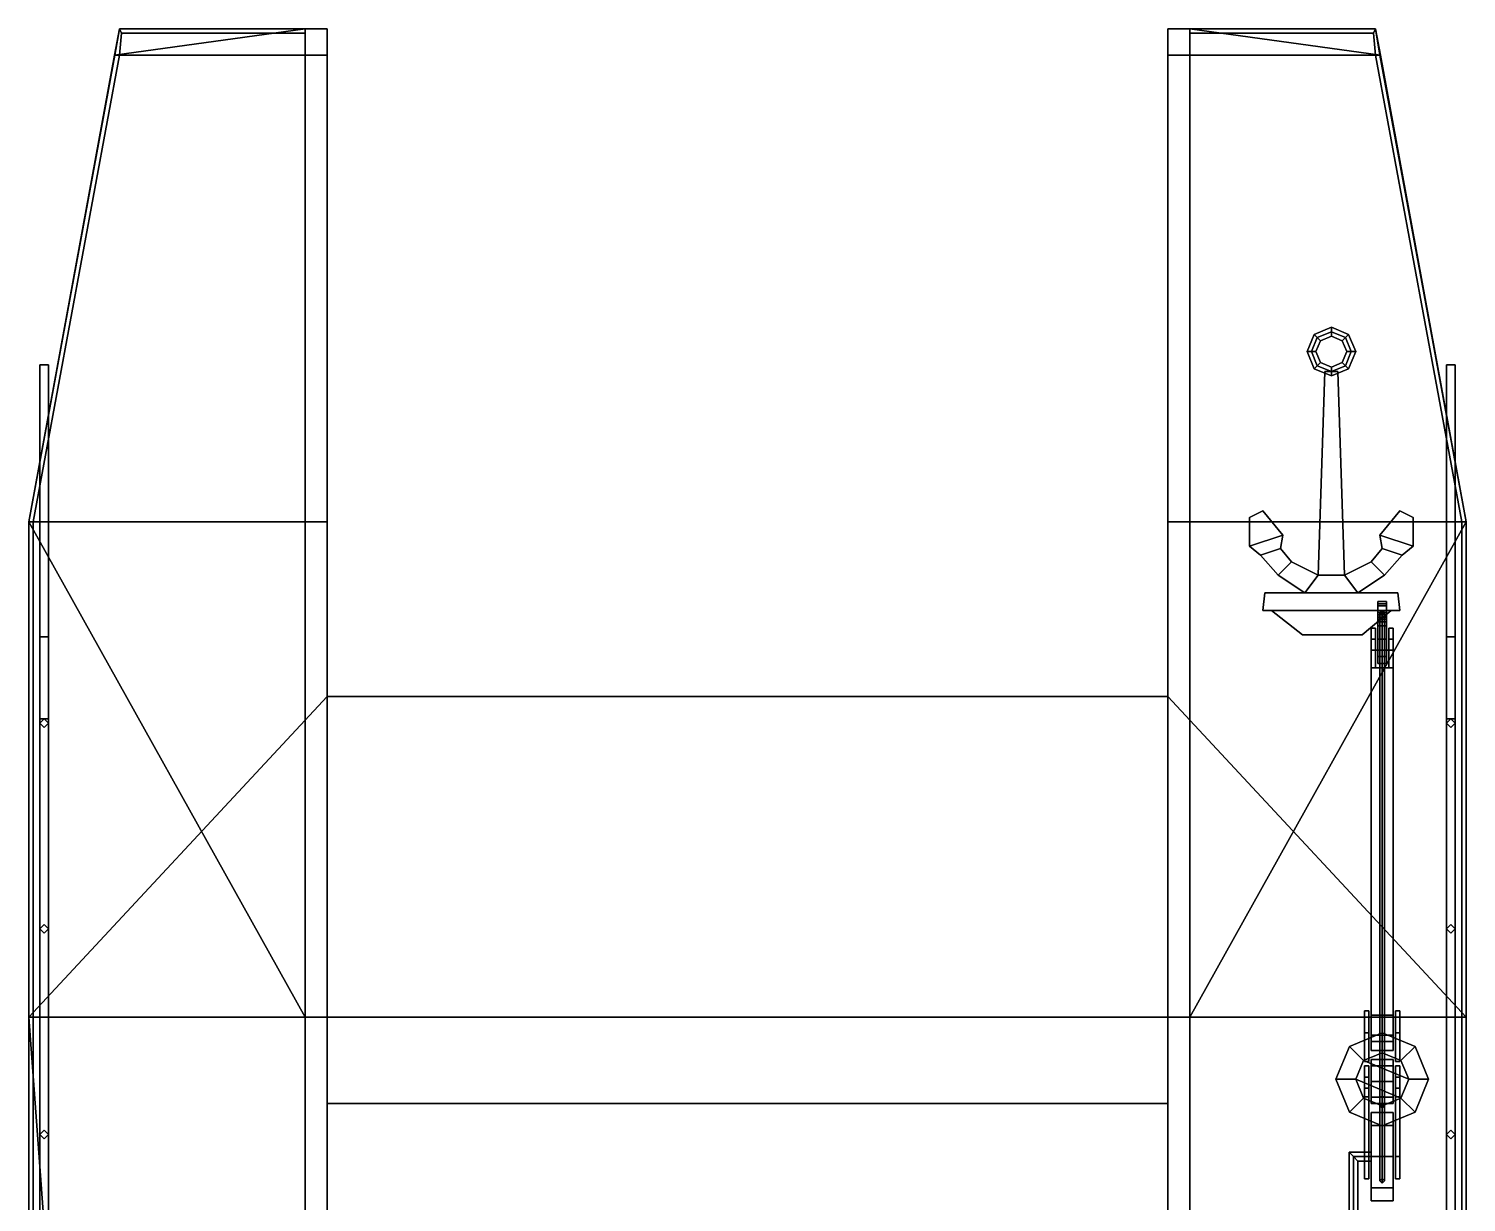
# Model space of a CAD drawing. Extents: x -3.3 to 3.3, y -23.5 to 23.5.
# Drawn here: x -3.25 to 3.25, y 18.17 to 23.48 of the extents above; entities that cross this region are included whole.
import ezdxf

# ---------------------------------------------------------------- set-up
doc = ezdxf.new("R2010")
doc.units = 0
doc.layers.get('0').update_dxf_attribs({"linetype": 'CONTINUOUS'})
doc.layers.add('RAILINGS', color=6, linetype='CONTINUOUS')

msp = doc.modelspace()

# ---------------------------------------------------------------- linework, layer by layer
for points in [[(-2.8621, 23.36, 2.17), (-3.25, 21.25, 2.17), (-2, 19.01, 2.17), (-2, 23.48, 2.17)], [(-2.84, 23.48, 1.07), (-2.8621, 23.36, 0.97), (-2.8621, 23.36, 2.17), (-2.84, 23.48, 2.17)], [(-1.9, 23.48, 1.07), (-1.9, 23.36, 0.97), (-2.8621, 23.36, 0.97), (-2.84, 23.48, 1.07)], [(-2.84, 23.48, 2.17), (-2.8621, 23.36, 2.17), (-2, 23.48, 2.17)], [(-2.84, 23.48, 2.17), (-2.86, 23.36, 2.17), (-2.86, 23.36, 2.74), (-2.84, 23.48, 2.74)], [(-2.83, 23.46, 2.17), (-2.84, 23.36, 2.17), (-2.86, 23.36, 2.17), (-2.84, 23.48, 2.17)], [(-2.84, 23.48, 2.74), (-2.86, 23.36, 2.74), (-2.84, 23.36, 2.74), (-2.83, 23.46, 2.74)], [(-1.9, 23.48, 2.17), (-1.9, 23.48, 1.07), (-2.84, 23.48, 1.07), (-2.84, 23.48, 2.17)], [(-2, 23.48, 2.74), (-2, 23.48, 2.17), (-2.84, 23.48, 2.17), (-2.84, 23.48, 2.74)], [(-2.84, 23.48, 2.17), (-2, 23.48, 2.17), (-2, 23.46, 2.17), (-2.83, 23.46, 2.17)], [(-2.83, 23.46, 2.74), (-2, 23.46, 2.74), (-2, 23.48, 2.74), (-2.84, 23.48, 2.74)], [(-2, 23.46, 2.74), (-2, 23.46, 2.17), (-2, 23.48, 2.17), (-2, 23.48, 2.74)], [(2.84, 23.48, 2.17), (2.84, 23.48, 1.07), (1.9, 23.48, 1.07), (1.9, 23.48, 2.17)], [(2.84, 23.48, 1.07), (2.8621, 23.36, 0.97), (1.9, 23.36, 0.97), (1.9, 23.48, 1.07)], [(2, 23.48, 2.17), (2, 19.01, 2.17), (3.25, 21.25, 2.17), (2.8621, 23.36, 2.17)], [(2, 23.48, 2.74), (2, 23.48, 2.17), (2, 23.46, 2.17), (2, 23.46, 2.74)], [(2.84, 23.48, 2.74), (2.84, 23.48, 2.17), (2, 23.48, 2.17), (2, 23.48, 2.74)], [(2, 23.48, 2.17), (2.84, 23.48, 2.17), (2.83, 23.46, 2.17), (2, 23.46, 2.17)], [(2, 23.48, 2.17), (2, 23.48, 2.17), (2.8621, 23.36, 2.17), (2.84, 23.48, 2.17)], [(2, 23.46, 2.74), (2.83, 23.46, 2.74), (2.84, 23.48, 2.74), (2, 23.48, 2.74)], [(2.84, 23.48, 2.17), (2.86, 23.36, 2.17), (2.84, 23.36, 2.17), (2.83, 23.46, 2.17)], [(2.83, 23.46, 2.74), (2.84, 23.36, 2.74), (2.86, 23.36, 2.74), (2.84, 23.48, 2.74)], [(2.8621, 23.36, 2.17), (2.8621, 23.36, 0.97), (2.84, 23.48, 1.07), (2.84, 23.48, 2.17)], [(2.86, 23.36, 2.74), (2.86, 23.36, 2.17), (2.84, 23.48, 2.17), (2.84, 23.48, 2.74)], [(-2.84, 23.36, 2.74), (-2.84, 23.36, 2.17), (-2.83, 23.46, 2.17), (-2.83, 23.46, 2.74)], [(-2.83, 23.46, 2.17), (-2, 23.46, 2.17), (-2, 23.46, 2.74), (-2.83, 23.46, 2.74)], [(2, 23.46, 2.17), (2.83, 23.46, 2.17), (2.83, 23.46, 2.74), (2, 23.46, 2.74)], [(2.83, 23.46, 2.17), (2.84, 23.36, 2.17), (2.84, 23.36, 2.74), (2.83, 23.46, 2.74)], [(-2.8621, 23.36, 0.97), (-3.25, 21.25, 0.49), (-3.25, 21.25, 2.17), (-2.8621, 23.36, 2.17)], [(-1.9, 23.36, 0.97), (-1.9, 21.25, 0.49), (-3.25, 21.25, 0.49), (-2.8621, 23.36, 0.97)], [(-2.86, 23.36, 2.17), (-3.25, 21.25, 2.17), (-3.25, 21.25, 2.59), (-2.86, 23.36, 2.74)], [(-2.84, 23.36, 2.17), (-3.23, 21.25, 2.17), (-3.25, 21.25, 2.17), (-2.86, 23.36, 2.17)], [(-2.86, 23.36, 2.74), (-3.25, 21.25, 2.59), (-3.23, 21.25, 2.59), (-2.84, 23.36, 2.74)], [(-3.23, 21.25, 2.59), (-3.23, 21.25, 2.17), (-2.84, 23.36, 2.17), (-2.84, 23.36, 2.74)], [(2.8621, 23.36, 0.97), (3.25, 21.25, 0.49), (1.9, 21.25, 0.49), (1.9, 23.36, 0.97)], [(2.84, 23.36, 2.74), (3.23, 21.25, 2.59), (3.25, 21.25, 2.59), (2.86, 23.36, 2.74)], [(2.86, 23.36, 2.17), (3.25, 21.25, 2.17), (3.23, 21.25, 2.17), (2.84, 23.36, 2.17)], [(2.84, 23.36, 2.17), (3.23, 21.25, 2.17), (3.23, 21.25, 2.59), (2.84, 23.36, 2.74)], [(3.25, 21.25, 2.59), (3.25, 21.25, 2.17), (2.86, 23.36, 2.17), (2.86, 23.36, 2.74)], [(3.25, 21.25, 2.17), (3.25, 21.25, 0.49), (2.8621, 23.36, 0.97), (2.8621, 23.36, 2.17)], [(2.64, 22.13, 2.22), (2.64, 22.11, 2.2), (2.5764, 22.0836, 2.2), (2.5622, 22.0978, 2.22)], [(2.64, 22.11, 2.24), (2.64, 22.13, 2.22), (2.5622, 22.0978, 2.22), (2.5764, 22.0836, 2.24)], [(2.64, 22.09, 2.22), (2.64, 22.11, 2.24), (2.5764, 22.0836, 2.24), (2.5905, 22.0695, 2.22)], [(2.64, 22.11, 2.2), (2.64, 22.09, 2.22), (2.5905, 22.0695, 2.22), (2.5764, 22.0836, 2.2)], [(2.7178, 22.0978, 2.22), (2.7036, 22.0836, 2.2), (2.64, 22.11, 2.2), (2.64, 22.13, 2.22)], [(2.7036, 22.0836, 2.24), (2.7178, 22.0978, 2.22), (2.64, 22.13, 2.22), (2.64, 22.11, 2.24)], [(2.6895, 22.0695, 2.22), (2.7036, 22.0836, 2.24), (2.64, 22.11, 2.24), (2.64, 22.09, 2.22)], [(2.7036, 22.0836, 2.2), (2.6895, 22.0695, 2.22), (2.64, 22.09, 2.22), (2.64, 22.11, 2.2)], [(2.5622, 22.0978, 2.22), (2.5764, 22.0836, 2.2), (2.55, 22.02, 2.2), (2.53, 22.02, 2.22)], [(2.5764, 22.0836, 2.24), (2.5622, 22.0978, 2.22), (2.53, 22.02, 2.22), (2.55, 22.02, 2.24)], [(2.5905, 22.0695, 2.22), (2.5764, 22.0836, 2.24), (2.55, 22.02, 2.24), (2.57, 22.02, 2.22)], [(2.5764, 22.0836, 2.2), (2.5905, 22.0695, 2.22), (2.57, 22.02, 2.22), (2.55, 22.02, 2.2)], [(2.71, 22.02, 2.22), (2.73, 22.02, 2.24), (2.7036, 22.0836, 2.24), (2.6895, 22.0695, 2.22)], [(2.73, 22.02, 2.2), (2.71, 22.02, 2.22), (2.6895, 22.0695, 2.22), (2.7036, 22.0836, 2.2)], [(2.75, 22.02, 2.22), (2.73, 22.02, 2.2), (2.7036, 22.0836, 2.2), (2.7178, 22.0978, 2.22)], [(2.73, 22.02, 2.24), (2.75, 22.02, 2.22), (2.7178, 22.0978, 2.22), (2.7036, 22.0836, 2.24)], [(2.53, 22.02, 2.22), (2.55, 22.02, 2.2), (2.5764, 21.9564, 2.2), (2.5622, 21.9422, 2.22)], [(2.55, 22.02, 2.24), (2.53, 22.02, 2.22), (2.5622, 21.9422, 2.22), (2.5764, 21.9564, 2.24)], [(2.57, 22.02, 2.22), (2.55, 22.02, 2.24), (2.5764, 21.9564, 2.24), (2.5905, 21.9705, 2.22)], [(2.55, 22.02, 2.2), (2.57, 22.02, 2.22), (2.5905, 21.9705, 2.22), (2.5764, 21.9564, 2.2)], [(2.5905, 21.9705, 2.22), (2.5764, 21.9564, 2.24), (2.64, 21.93, 2.24), (2.64, 21.95, 2.22)], [(2.5764, 21.9564, 2.2), (2.5905, 21.9705, 2.22), (2.64, 21.95, 2.22), (2.64, 21.93, 2.2)], [(2.64, 21.95, 2.22), (2.64, 21.93, 2.24), (2.7036, 21.9564, 2.24), (2.6895, 21.9705, 2.22)], [(2.64, 21.93, 2.2), (2.64, 21.95, 2.22), (2.6895, 21.9705, 2.22), (2.7036, 21.9564, 2.2)], [(2.6895, 21.9705, 2.22), (2.7036, 21.9564, 2.24), (2.73, 22.02, 2.24), (2.71, 22.02, 2.22)], [(2.7036, 21.9564, 2.2), (2.6895, 21.9705, 2.22), (2.71, 22.02, 2.22), (2.73, 22.02, 2.2)], [(2.7178, 21.9422, 2.22), (2.7036, 21.9564, 2.2), (2.73, 22.02, 2.2), (2.75, 22.02, 2.22)], [(2.7036, 21.9564, 2.24), (2.7178, 21.9422, 2.22), (2.75, 22.02, 2.22), (2.73, 22.02, 2.24)], [(2.5622, 21.9422, 2.22), (2.5764, 21.9564, 2.2), (2.64, 21.93, 2.2), (2.64, 21.91, 2.22)], [(2.5764, 21.9564, 2.24), (2.5622, 21.9422, 2.22), (2.64, 21.91, 2.22), (2.64, 21.93, 2.24)], [(2.61, 21.93, 2.2), (2.58, 21.01, 2.17), (2.58, 21.01, 2.27), (2.61, 21.93, 2.24)], [(2.67, 21.93, 2.2), (2.7, 21.01, 2.17), (2.58, 21.01, 2.17), (2.61, 21.93, 2.2)], [(2.58, 21.01, 2.27), (2.7, 21.01, 2.27), (2.67, 21.93, 2.24), (2.61, 21.93, 2.24)], [(2.61, 21.93, 2.24), (2.67, 21.93, 2.24), (2.67, 21.93, 2.2), (2.61, 21.93, 2.2)], [(2.64, 21.91, 2.22), (2.64, 21.93, 2.2), (2.7036, 21.9564, 2.2), (2.7178, 21.9422, 2.22)], [(2.64, 21.93, 2.24), (2.64, 21.91, 2.22), (2.7178, 21.9422, 2.22), (2.7036, 21.9564, 2.24)], [(2.67, 21.93, 2.24), (2.7, 21.01, 2.27), (2.7, 21.01, 2.17), (2.67, 21.93, 2.2)], [(2.33, 21.3, 2.17), (2.27, 21.27, 2.17), (2.27, 21.27, 2.27), (2.33, 21.3, 2.27)], [(2.42, 21.19, 2.17), (2.27, 21.14, 2.17), (2.27, 21.27, 2.17), (2.33, 21.3, 2.17)], [(2.27, 21.27, 2.27), (2.27, 21.14, 2.27), (2.42, 21.19, 2.27), (2.33, 21.3, 2.27)], [(2.27, 21.27, 2.17), (2.27, 21.14, 2.17), (2.27, 21.14, 2.27), (2.27, 21.27, 2.27)], [(2.33, 21.3, 2.27), (2.42, 21.19, 2.27), (2.42, 21.19, 2.17), (2.33, 21.3, 2.17)], [(2.86, 21.19, 2.27), (3.01, 21.14, 2.27), (3.01, 21.27, 2.27), (2.95, 21.3, 2.27)], [(2.95, 21.3, 2.17), (2.86, 21.19, 2.17), (2.86, 21.19, 2.27), (2.95, 21.3, 2.27)], [(3.01, 21.27, 2.17), (3.01, 21.14, 2.17), (2.86, 21.19, 2.17), (2.95, 21.3, 2.17)], [(2.95, 21.3, 2.27), (3.01, 21.27, 2.27), (3.01, 21.27, 2.17), (2.95, 21.3, 2.17)], [(3.01, 21.27, 2.27), (3.01, 21.14, 2.27), (3.01, 21.14, 2.17), (3.01, 21.27, 2.17)], [(-3.25, 21.25, 0.49), (-3.25, 19.01), (-3.25, 19.01, 2.17), (-3.25, 21.25, 2.17)], [(-1.9, 21.25, 0.49), (-1.9, 20.46, 0.3172), (-3.25, 19.01), (-3.25, 21.25, 0.49)], [(-3.25, 21.25, 2.17), (-3.25, 19.01, 2.17), (-2, 19.01, 2.17)], [(-3.25, 21.25, 2.17), (-3.25, 18.01, 2.17), (-3.25, 18.01, 2.3), (-3.25, 21.25, 2.59)], [(-3.25, 21.25, 2.59), (-3.25, 18.01, 2.3), (-3.25, 18.08, 2.38), (-3.25, 21.25, 2.59)], [(-3.25, 21.25, 2.59), (-3.25, 18.08, 2.38), (-3.23, 18.08, 2.38), (-3.23, 21.25, 2.59)], [(-3.23, 18.01, 2.3), (-3.23, 18.01, 2.17), (-3.23, 21.25, 2.17), (-3.23, 21.25, 2.59)], [(-3.23, 18.08, 2.38), (-3.23, 18.01, 2.3), (-3.23, 21.25, 2.59)], [(3.25, 21.25, 0.49), (3.25, 19.01), (1.9, 20.46, 0.3172), (1.9, 21.25, 0.49)], [(2, 19.01, 2.17), (2, 19.01, 2.17), (3.25, 19.01, 2.17), (3.25, 21.25, 2.17)], [(3.23, 21.25, 2.59), (3.23, 18.01, 2.3), (3.23, 18.08, 2.38), (3.23, 21.25, 2.59)], [(3.23, 21.25, 2.59), (3.23, 18.08, 2.38), (3.25, 18.08, 2.38), (3.25, 21.25, 2.59)], [(3.23, 21.25, 2.17), (3.23, 18.01, 2.17), (3.23, 18.01, 2.3), (3.23, 21.25, 2.59)], [(3.25, 19.01, 2.17), (3.25, 19.01), (3.25, 21.25, 0.49), (3.25, 21.25, 2.17)], [(3.25, 18.08, 2.38), (3.25, 18.01, 2.3), (3.25, 21.25, 2.59)], [(3.25, 18.01, 2.3), (3.25, 18.01, 2.17), (3.25, 21.25, 2.17), (3.25, 21.25, 2.59)], [(2.41, 21.13, 2.17), (2.32, 21.1, 2.17), (2.27, 21.14, 2.17), (2.42, 21.19, 2.17)], [(2.27, 21.14, 2.27), (2.32, 21.1, 2.27), (2.41, 21.13, 2.27), (2.42, 21.19, 2.27)], [(2.27, 21.14, 2.17), (2.32, 21.1, 2.17), (2.32, 21.1, 2.27), (2.27, 21.14, 2.27)], [(2.46, 21.07, 2.17), (2.4, 21.01, 2.17), (2.32, 21.1, 2.17), (2.41, 21.13, 2.17)], [(2.32, 21.1, 2.27), (2.4, 21.01, 2.27), (2.46, 21.07, 2.27), (2.41, 21.13, 2.27)], [(2.42, 21.19, 2.27), (2.41, 21.13, 2.27), (2.41, 21.13, 2.17), (2.42, 21.19, 2.17)], [(2.41, 21.13, 2.27), (2.46, 21.07, 2.27), (2.46, 21.07, 2.17), (2.41, 21.13, 2.17)], [(2.82, 21.07, 2.27), (2.88, 21.01, 2.27), (2.96, 21.1, 2.27), (2.87, 21.13, 2.27)], [(2.87, 21.13, 2.17), (2.82, 21.07, 2.17), (2.82, 21.07, 2.27), (2.87, 21.13, 2.27)], [(2.96, 21.1, 2.17), (2.88, 21.01, 2.17), (2.82, 21.07, 2.17), (2.87, 21.13, 2.17)], [(2.87, 21.13, 2.27), (2.96, 21.1, 2.27), (3.01, 21.14, 2.27), (2.86, 21.19, 2.27)], [(2.86, 21.19, 2.17), (2.87, 21.13, 2.17), (2.87, 21.13, 2.27), (2.86, 21.19, 2.27)], [(3.01, 21.14, 2.17), (2.96, 21.1, 2.17), (2.87, 21.13, 2.17), (2.86, 21.19, 2.17)], [(3.01, 21.14, 2.27), (2.96, 21.1, 2.27), (2.96, 21.1, 2.17), (3.01, 21.14, 2.17)], [(2.32, 21.1, 2.17), (2.4, 21.01, 2.17), (2.4, 21.01, 2.27), (2.32, 21.1, 2.27)], [(2.58, 21.01, 2.17), (2.52, 20.93, 2.17), (2.4, 21.01, 2.17), (2.46, 21.07, 2.17)], [(2.4, 21.01, 2.27), (2.52, 20.93, 2.27), (2.58, 21.01, 2.27), (2.46, 21.07, 2.27)], [(2.46, 21.07, 2.27), (2.58, 21.01, 2.27), (2.58, 21.01, 2.17), (2.46, 21.07, 2.17)], [(2.7, 21.01, 2.27), (2.76, 20.93, 2.27), (2.88, 21.01, 2.27), (2.82, 21.07, 2.27)], [(2.82, 21.07, 2.17), (2.7, 21.01, 2.17), (2.7, 21.01, 2.27), (2.82, 21.07, 2.27)], [(2.88, 21.01, 2.17), (2.76, 20.93, 2.17), (2.7, 21.01, 2.17), (2.82, 21.07, 2.17)], [(2.96, 21.1, 2.27), (2.88, 21.01, 2.27), (2.88, 21.01, 2.17), (2.96, 21.1, 2.17)], [(2.4, 21.01, 2.17), (2.52, 20.93, 2.17), (2.52, 20.93, 2.27), (2.4, 21.01, 2.27)], [(2.7, 21.01, 2.17), (2.76, 20.93, 2.17), (2.52, 20.93, 2.17), (2.58, 21.01, 2.17)], [(2.52, 20.93, 2.27), (2.76, 20.93, 2.27), (2.7, 21.01, 2.27), (2.58, 21.01, 2.27)], [(2.88, 21.01, 2.27), (2.76, 20.93, 2.27), (2.76, 20.93, 2.17), (2.88, 21.01, 2.17)], [(2.34, 20.93, 2.17), (2.33, 20.85, 2.17), (2.33, 20.85, 2.27), (2.34, 20.93, 2.27)], [(2.94, 20.93, 2.17), (2.95, 20.85, 2.17), (2.33, 20.85, 2.17), (2.34, 20.93, 2.17)], [(2.33, 20.85, 2.27), (2.95, 20.85, 2.27), (2.94, 20.93, 2.27), (2.34, 20.93, 2.27)], [(2.34, 20.93, 2.27), (2.52, 20.93, 2.27), (2.52, 20.93, 2.17), (2.34, 20.93, 2.17)], [(2.76, 20.93, 2.27), (2.94, 20.93, 2.27), (2.94, 20.93, 2.17), (2.76, 20.93, 2.17)], [(2.85, 20.88, 3.42), (2.85, 20.89, 3.41), (2.85, 20.85, 3.36), (2.85, 20.84, 3.39)], [(2.85, 20.85, 3.36), (2.85, 20.89, 3.41), (2.89, 20.89, 3.41), (2.89, 20.85, 3.36)], [(2.89, 20.88, 3.42), (2.89, 20.89, 3.41), (2.85, 20.89, 3.41), (2.85, 20.88, 3.42)], [(2.89, 20.84, 3.39), (2.89, 20.88, 3.42), (2.85, 20.88, 3.42), (2.85, 20.84, 3.39)], [(2.85, 20.81, 3.44), (2.85, 20.78, 3.44), (2.85, 20.81, 3.49), (2.85, 20.87, 3.49)], [(2.89, 20.87, 3.49), (2.89, 20.81, 3.44), (2.85, 20.81, 3.44), (2.85, 20.87, 3.49)], [(2.85, 20.87, 3.54), (2.85, 20.81, 3.54), (2.89, 20.81, 3.54), (2.89, 20.87, 3.54)], [(2.89, 20.87, 3.54), (2.89, 20.87, 3.49), (2.85, 20.87, 3.49), (2.85, 20.87, 3.54)], [(2.85, 20.87, 3.49), (2.85, 20.81, 3.49), (2.85, 20.81, 3.54), (2.85, 20.87, 3.54)], [(2.89, 20.85, 3.36), (2.89, 20.89, 3.41), (2.89, 20.88, 3.42), (2.89, 20.84, 3.39)], [(2.89, 20.81, 3.49), (2.89, 20.78, 3.44), (2.89, 20.81, 3.44), (2.89, 20.87, 3.49)], [(2.89, 20.81, 3.54), (2.89, 20.81, 3.49), (2.89, 20.87, 3.49), (2.89, 20.87, 3.54)], [(2.94, 20.93, 2.27), (2.95, 20.85, 2.27), (2.95, 20.85, 2.17), (2.94, 20.93, 2.17)], [(2.33, 20.85, 2.17), (2.37, 20.85, 2.17), (2.37, 20.85, 2.27), (2.33, 20.85, 2.27)], [(2.37, 20.85, 2.17), (2.51, 20.74, 2.17), (2.51, 20.74, 2.27), (2.37, 20.85, 2.27)], [(2.91, 20.85, 2.17), (2.78, 20.74, 2.17), (2.51, 20.74, 2.17), (2.37, 20.85, 2.17)], [(2.51, 20.74, 2.27), (2.78, 20.74, 2.27), (2.91, 20.85, 2.27), (2.37, 20.85, 2.27)], [(2.91, 20.85, 2.27), (2.78, 20.74, 2.27), (2.78, 20.74, 2.17), (2.91, 20.85, 2.17)], [(2.85, 20.84, 3.39), (2.85, 20.85, 3.36), (2.85, 20.81, 3.36), (2.85, 20.82, 3.39)], [(2.85, 20.81, 3.36), (2.85, 20.85, 3.36), (2.89, 20.85, 3.36), (2.89, 20.81, 3.36)], [(2.89, 20.82, 3.39), (2.89, 20.84, 3.39), (2.85, 20.84, 3.39), (2.85, 20.82, 3.39)], [(2.85, 20.83, 4.46), (2.85, 20.6422, 4.3822), (2.85, 20.61, 4.46), (2.85, 20.7978, 4.5378)], [(2.85, 20.7978, 4.3822), (2.85, 20.72, 4.35), (2.85, 20.6422, 4.3822), (2.85, 20.83, 4.46)], [(2.89, 20.83, 4.46), (2.89, 20.7978, 4.3822), (2.85, 20.7978, 4.3822), (2.85, 20.83, 4.46)], [(2.89, 20.7978, 4.5378), (2.89, 20.83, 4.46), (2.85, 20.83, 4.46), (2.85, 20.7978, 4.5378)], [(2.85, 20.82, 3.39), (2.85, 20.81, 3.36), (2.85, 20.78, 3.4), (2.85, 20.81, 3.4)], [(2.89, 20.81, 3.4), (2.89, 20.82, 3.39), (2.85, 20.82, 3.39), (2.85, 20.81, 3.4)], [(2.85, 20.78, 3.4), (2.85, 20.81, 3.36), (2.89, 20.81, 3.36), (2.89, 20.78, 3.4)], [(2.89, 20.81, 3.44), (2.89, 20.81, 3.4), (2.85, 20.81, 3.4), (2.85, 20.81, 3.44)], [(2.85, 20.81, 3.4), (2.85, 20.78, 3.4), (2.85, 20.78, 3.44), (2.85, 20.81, 3.44)], [(2.85, 20.81, 3.49), (2.85, 20.78, 3.44), (2.89, 20.78, 3.44), (2.89, 20.81, 3.49)], [(2.85, 20.81, 3.54), (2.85, 20.81, 3.49), (2.89, 20.81, 3.49), (2.89, 20.81, 3.54)], [(2.86, 20.84, 4.46), (2.87, 20.85, 4.46), (2.87, 20.85, 3.54), (2.86, 20.84, 3.54)], [(2.86, 20.8, 4.55), (2.87, 20.8, 4.56), (2.87, 20.85, 4.46), (2.86, 20.84, 4.46)], [(2.87, 20.83, 4.46), (2.86, 20.84, 4.46), (2.86, 20.84, 3.54), (2.87, 20.83, 3.54)], [(2.87, 20.8, 4.54), (2.86, 20.8, 4.55), (2.86, 20.84, 4.46), (2.87, 20.83, 4.46)], [(2.86, 20.72, 4.58), (2.87, 20.72, 4.59), (2.87, 20.8, 4.56), (2.86, 20.8, 4.55)], [(2.87, 20.72, 4.57), (2.86, 20.72, 4.58), (2.86, 20.8, 4.55), (2.87, 20.8, 4.54)], [(2.87, 20.85, 4.46), (2.88, 20.84, 4.46), (2.88, 20.84, 3.54), (2.87, 20.85, 3.54)], [(2.87, 20.8, 4.56), (2.88, 20.8, 4.55), (2.88, 20.84, 4.46), (2.87, 20.85, 4.46)], [(2.88, 20.84, 4.46), (2.87, 20.83, 4.46), (2.87, 20.83, 3.54), (2.88, 20.84, 3.54)], [(2.88, 20.8, 4.55), (2.87, 20.8, 4.54), (2.87, 20.83, 4.46), (2.88, 20.84, 4.46)], [(2.87, 20.72, 4.59), (2.88, 20.72, 4.58), (2.88, 20.8, 4.55), (2.87, 20.8, 4.56)], [(2.88, 20.72, 4.58), (2.87, 20.72, 4.57), (2.87, 20.8, 4.54), (2.88, 20.8, 4.55)], [(2.89, 20.81, 3.36), (2.89, 20.85, 3.36), (2.89, 20.84, 3.39), (2.89, 20.82, 3.39)], [(2.89, 20.61, 4.46), (2.89, 20.7978, 4.3822), (2.89, 20.83, 4.46), (2.89, 20.6422, 4.5378)], [(2.89, 20.6422, 4.5378), (2.89, 20.83, 4.46), (2.89, 20.7978, 4.5378), (2.89, 20.72, 4.57)], [(2.89, 20.78, 3.4), (2.89, 20.81, 3.36), (2.89, 20.82, 3.39), (2.89, 20.81, 3.4)], [(2.89, 20.78, 3.44), (2.89, 20.78, 3.4), (2.89, 20.81, 3.4), (2.89, 20.81, 3.44)], [(2.91, 20.85, 2.17), (2.95, 20.85, 2.17), (2.95, 20.85, 2.27), (2.91, 20.85, 2.27)], [(2.51, 20.74, 2.17), (2.78, 20.74, 2.17), (2.78, 20.74, 2.27), (2.51, 20.74, 2.27)], [(2.84, 20.77, 4.47), (2.84, 20.67, 4.31), (2.82, 20.67, 4.31), (2.82, 20.77, 4.47)], [(2.84, 20.72, 4.52), (2.84, 20.77, 4.47), (2.82, 20.77, 4.47), (2.82, 20.72, 4.52)], [(2.82, 20.77, 4.47), (2.82, 20.67, 4.31), (2.82, 20.59, 4.42), (2.82, 20.72, 4.52)], [(2.84, 20.59, 4.42), (2.84, 20.67, 4.31), (2.84, 20.77, 4.47), (2.84, 20.72, 4.52)], [(2.85, 20.7978, 4.5378), (2.85, 20.61, 4.46), (2.85, 20.6422, 4.5378), (2.85, 20.72, 4.57)], [(2.89, 20.7978, 4.3822), (2.89, 20.72, 4.35), (2.85, 20.72, 4.35), (2.85, 20.7978, 4.3822)], [(2.89, 20.72, 4.57), (2.89, 20.7978, 4.5378), (2.85, 20.7978, 4.5378), (2.85, 20.72, 4.57)], [(2.85, 20.78, 3.44), (2.85, 20.78, 3.4), (2.89, 20.78, 3.4), (2.89, 20.78, 3.44)], [(2.89, 20.6422, 4.3822), (2.89, 20.72, 4.35), (2.89, 20.7978, 4.3822), (2.89, 20.61, 4.46)], [(2.9, 20.77, 4.47), (2.9, 20.67, 4.31), (2.9, 20.59, 4.42), (2.9, 20.72, 4.52)], [(2.92, 20.72, 4.52), (2.92, 20.77, 4.47), (2.9, 20.77, 4.47), (2.9, 20.72, 4.52)], [(2.92, 20.77, 4.47), (2.92, 20.67, 4.31), (2.9, 20.67, 4.31), (2.9, 20.77, 4.47)], [(2.92, 20.59, 4.42), (2.92, 20.67, 4.31), (2.92, 20.77, 4.47), (2.92, 20.72, 4.52)], [(2.82, 20.72, 4.52), (2.82, 20.59, 4.42), (2.84, 20.59, 4.42), (2.84, 20.72, 4.52)], [(2.92, 20.67, 4.31), (2.92, 19.02, 2.65), (2.82, 19.02, 2.65), (2.82, 20.67, 4.31)], [(2.82, 20.67, 4.31), (2.82, 19.02, 2.65), (2.82, 18.9, 2.79), (2.82, 20.59, 4.42)], [(2.9, 20.59, 4.42), (2.9, 20.67, 4.31), (2.84, 20.67, 4.31), (2.84, 20.59, 4.42)], [(2.89, 20.72, 4.35), (2.89, 20.6422, 4.3822), (2.85, 20.6422, 4.3822), (2.85, 20.72, 4.35)], [(2.89, 20.6422, 4.5378), (2.89, 20.72, 4.57), (2.85, 20.72, 4.57), (2.85, 20.6422, 4.5378)], [(2.86, 18.72, 3.96), (2.87, 18.72, 3.97), (2.87, 20.72, 4.59), (2.86, 20.72, 4.58)], [(2.87, 18.72, 3.95), (2.86, 18.72, 3.96), (2.86, 20.72, 4.58), (2.87, 20.72, 4.57)], [(2.87, 18.72, 3.97), (2.88, 18.72, 3.96), (2.88, 20.72, 4.58), (2.87, 20.72, 4.59)], [(2.88, 18.72, 3.96), (2.87, 18.72, 3.95), (2.87, 20.72, 4.57), (2.88, 20.72, 4.58)], [(2.9, 20.72, 4.52), (2.9, 20.59, 4.42), (2.92, 20.59, 4.42), (2.92, 20.72, 4.52)], [(2.92, 18.9, 2.79), (2.92, 19.02, 2.65), (2.92, 20.67, 4.31), (2.92, 20.59, 4.42)], [(2.89, 20.6422, 4.3822), (2.89, 20.61, 4.46), (2.85, 20.61, 4.46), (2.85, 20.6422, 4.3822)], [(2.89, 20.61, 4.46), (2.89, 20.6422, 4.5378), (2.85, 20.6422, 4.5378), (2.85, 20.61, 4.46)], [(2.82, 20.59, 4.42), (2.82, 18.9, 2.79), (2.92, 18.9, 2.79), (2.92, 20.59, 4.42)], [(1.9, 20.46, 0.3172), (3.25, 19.01), (-3.25, 19.01), (-1.9, 20.46, 0.3172)], [(-3.25, 10.1, -1.68), (-3.25, -15.78, -1.68), (-3.25, -23.47), (-3.25, 19.01)], [(3.25, 19.01), (3.25, 15.29, -0.84), (-3.25, 15.29, -0.84), (-3.25, 19.01)], [(-3.25, 15.29, -0.84), (-3.25, 10.1, -1.68), (-3.25, 19.01)], [(-3.25, 19.01), (-3.25, 10.1), (-3.25, 10.1, 2.17), (-3.25, 19.01, 2.17)], [(-3.25, 19.01, 2.17), (-3.25, 10.1, 2.17), (-2.62, 10.1, 2.17), (-2.62, 10.46, 2.17)], [(-3.25, 19.01, 2.17), (-2.62, 10.46, 2.17), (-2, 10.46, 2.17), (-2, 19.01, 2.17)], [(2, 19.01, 2.17), (2, 10.1, 2.17), (3.25, 10.1, 2.17), (3.25, 19.01, 2.17)], [(2.79, 18.94, 2.64), (2.79, 18.94, 2.85), (2.79, 19.04, 2.78), (2.79, 19.04, 2.69)], [(2.79, 19.04, 2.69), (2.79, 19.04, 2.78), (2.81, 19.04, 2.78), (2.81, 19.04, 2.69)], [(2.81, 19.04, 2.69), (2.81, 18.94, 2.64), (2.79, 18.94, 2.64), (2.79, 19.04, 2.69)], [(2.79, 19.04, 2.78), (2.79, 18.94, 2.85), (2.81, 18.94, 2.85), (2.81, 19.04, 2.78)], [(2.81, 19.04, 2.78), (2.81, 18.94, 2.85), (2.81, 18.94, 2.64), (2.81, 19.04, 2.69)], [(2.82, 19.02, 2.65), (2.82, 18.93, 2.63), (2.82, 18.86, 2.73), (2.82, 18.9, 2.79)], [(2.92, 19.02, 2.65), (2.92, 18.93, 2.63), (2.82, 18.93, 2.63), (2.82, 19.02, 2.65)], [(2.92, 18.86, 2.73), (2.92, 18.93, 2.63), (2.92, 19.02, 2.65), (2.92, 18.9, 2.79)], [(2.93, 18.94, 2.64), (2.93, 18.94, 2.85), (2.93, 19.04, 2.78), (2.93, 19.04, 2.69)], [(2.93, 19.04, 2.69), (2.93, 19.04, 2.78), (2.95, 19.04, 2.78), (2.95, 19.04, 2.69)], [(2.95, 19.04, 2.69), (2.95, 18.94, 2.64), (2.93, 18.94, 2.64), (2.93, 19.04, 2.69)], [(2.93, 19.04, 2.78), (2.93, 18.94, 2.85), (2.95, 18.94, 2.85), (2.95, 19.04, 2.78)], [(2.95, 19.04, 2.78), (2.95, 18.94, 2.85), (2.95, 18.94, 2.64), (2.95, 19.04, 2.69)], [(3.25, -23.47), (3.25, -15.78, -1.68), (3.25, 10.1, -1.68), (3.25, 19.01)], [(3.25, 19.01), (3.25, 10.1, -1.68), (3.25, 15.29, -0.84), (3.25, 19.01)], [(3.25, 10.1, 2.17), (3.25, 10.1), (3.25, 19.01), (3.25, 19.01, 2.17)], [(2.87, 18.94, 2.27), (2.7215, 18.8785, 2.27), (2.7851, 18.8149, 2.27), (2.87, 18.85, 2.27)], [(2.87, 18.94, 2.17), (2.7215, 18.8785, 2.17), (2.7215, 18.8785, 2.27), (2.87, 18.94, 2.27)], [(2.79, 18.81, 2.64), (2.79, 18.81, 2.85), (2.79, 18.94, 2.85), (2.79, 18.94, 2.64)], [(2.81, 18.94, 2.64), (2.81, 18.81, 2.64), (2.79, 18.81, 2.64), (2.79, 18.94, 2.64)], [(2.79, 18.94, 2.85), (2.79, 18.81, 2.85), (2.81, 18.81, 2.85), (2.81, 18.94, 2.85)], [(2.81, 18.94, 2.85), (2.81, 18.81, 2.85), (2.81, 18.81, 2.64), (2.81, 18.94, 2.64)], [(2.82, 18.86, 2.73), (2.82, 18.93, 2.63), (2.92, 18.93, 2.63), (2.92, 18.86, 2.73)], [(3.0185, 18.8785, 2.27), (2.87, 18.94, 2.27), (2.87, 18.85, 2.27), (2.9549, 18.8149, 2.27)], [(3.0185, 18.8785, 2.17), (2.87, 18.94, 2.17), (2.87, 18.94, 2.27), (3.0185, 18.8785, 2.27)], [(2.93, 18.81, 2.64), (2.93, 18.81, 2.85), (2.93, 18.94, 2.85), (2.93, 18.94, 2.64)], [(2.95, 18.94, 2.64), (2.95, 18.81, 2.64), (2.93, 18.81, 2.64), (2.93, 18.94, 2.64)], [(2.93, 18.94, 2.85), (2.93, 18.81, 2.85), (2.95, 18.81, 2.85), (2.95, 18.94, 2.85)], [(2.95, 18.94, 2.85), (2.95, 18.81, 2.85), (2.95, 18.81, 2.64), (2.95, 18.94, 2.64)], [(2.7215, 18.8785, 2.27), (2.66, 18.73, 2.27), (2.75, 18.73, 2.27), (2.7851, 18.8149, 2.27)], [(2.7215, 18.8785, 2.17), (2.66, 18.73, 2.17), (2.66, 18.73, 2.27), (2.7215, 18.8785, 2.27)], [(2.87, 18.85, 2.27), (2.7851, 18.8149, 2.27), (2.7851, 18.8149, 3.65), (2.87, 18.85, 3.65)], [(2.7851, 18.8149, 3.65), (2.99, 18.73, 3.65), (2.9549, 18.8149, 3.65), (2.87, 18.85, 3.65)], [(2.82, 18.9, 2.79), (2.82, 18.86, 2.73), (2.92, 18.86, 2.73), (2.92, 18.9, 2.79)], [(2.9549, 18.8149, 2.27), (2.87, 18.85, 2.27), (2.87, 18.85, 3.65), (2.9549, 18.8149, 3.65)], [(3.08, 18.73, 2.27), (3.0185, 18.8785, 2.27), (2.9549, 18.8149, 2.27), (2.99, 18.73, 2.27)], [(3.08, 18.73, 2.17), (3.0185, 18.8785, 2.17), (3.0185, 18.8785, 2.27), (3.08, 18.73, 2.27)], [(2.7851, 18.8149, 2.27), (2.75, 18.73, 2.27), (2.75, 18.73, 3.65), (2.7851, 18.8149, 3.65)], [(2.75, 18.73, 3.65), (2.9549, 18.6451, 3.65), (2.99, 18.73, 3.65), (2.7851, 18.8149, 3.65)], [(2.81, 18.74, 3.88), (2.81, 18.79, 3.78), (2.79, 18.79, 3.78), (2.79, 18.74, 3.88)], [(2.79, 18.79, 3.78), (2.79, 18.65, 3.78), (2.79, 18.69, 3.88), (2.79, 18.74, 3.88)], [(2.79, 18.79, 3.65), (2.79, 18.65, 3.65), (2.79, 18.65, 3.78), (2.79, 18.79, 3.78)], [(2.81, 18.79, 3.78), (2.81, 18.79, 3.65), (2.79, 18.79, 3.65), (2.79, 18.79, 3.78)], [(2.81, 18.69, 3.88), (2.81, 18.65, 3.78), (2.81, 18.79, 3.78), (2.81, 18.74, 3.88)], [(2.81, 18.65, 3.78), (2.81, 18.65, 3.65), (2.81, 18.79, 3.65), (2.81, 18.79, 3.78)], [(2.82, 18.82, 3.85), (2.82, 18.6493, 3.7793), (2.82, 18.62, 3.85), (2.82, 18.7907, 3.9207)], [(2.82, 18.7907, 3.7793), (2.82, 18.72, 3.75), (2.82, 18.6493, 3.7793), (2.82, 18.82, 3.85)], [(2.92, 18.82, 3.85), (2.92, 18.7907, 3.7793), (2.82, 18.7907, 3.7793), (2.82, 18.82, 3.85)], [(2.92, 18.7907, 3.9207), (2.92, 18.82, 3.85), (2.82, 18.82, 3.85), (2.82, 18.7907, 3.9207)], [(2.82, 18.7907, 3.9207), (2.82, 18.62, 3.85), (2.82, 18.6493, 3.9207), (2.82, 18.72, 3.95)], [(2.92, 18.7907, 3.7793), (2.92, 18.72, 3.75), (2.82, 18.72, 3.75), (2.82, 18.7907, 3.7793)], [(2.92, 18.72, 3.95), (2.92, 18.7907, 3.9207), (2.82, 18.7907, 3.9207), (2.82, 18.72, 3.95)], [(2.92, 18.62, 3.85), (2.92, 18.7907, 3.7793), (2.92, 18.82, 3.85), (2.92, 18.6493, 3.9207)], [(2.92, 18.6493, 3.9207), (2.92, 18.82, 3.85), (2.92, 18.7907, 3.9207), (2.92, 18.72, 3.95)], [(2.92, 18.6493, 3.7793), (2.92, 18.72, 3.75), (2.92, 18.7907, 3.7793), (2.92, 18.62, 3.85)], [(2.95, 18.74, 3.88), (2.95, 18.79, 3.78), (2.93, 18.79, 3.78), (2.93, 18.74, 3.88)], [(2.93, 18.79, 3.78), (2.93, 18.65, 3.78), (2.93, 18.69, 3.88), (2.93, 18.74, 3.88)], [(2.95, 18.79, 3.78), (2.95, 18.79, 3.65), (2.93, 18.79, 3.65), (2.93, 18.79, 3.78)], [(2.93, 18.79, 3.65), (2.93, 18.65, 3.65), (2.93, 18.65, 3.78), (2.93, 18.79, 3.78)], [(2.95, 18.69, 3.88), (2.95, 18.65, 3.78), (2.95, 18.79, 3.78), (2.95, 18.74, 3.88)], [(2.95, 18.65, 3.78), (2.95, 18.65, 3.65), (2.95, 18.79, 3.65), (2.95, 18.79, 3.78)], [(2.99, 18.73, 2.27), (2.9549, 18.8149, 2.27), (2.9549, 18.8149, 3.65), (2.99, 18.73, 3.65)], [(2.66, 18.73, 2.27), (2.7215, 18.5815, 2.27), (2.7851, 18.6451, 2.27), (2.75, 18.73, 2.27)], [(2.66, 18.73, 2.17), (2.7215, 18.5815, 2.17), (2.7215, 18.5815, 2.27), (2.66, 18.73, 2.27)], [(2.75, 18.73, 2.27), (2.7851, 18.6451, 2.27), (2.7851, 18.6451, 3.65), (2.75, 18.73, 3.65)], [(2.7851, 18.6451, 3.65), (2.87, 18.61, 3.65), (2.9549, 18.6451, 3.65), (2.75, 18.73, 3.65)], [(2.79, 18.74, 3.88), (2.79, 18.69, 3.88), (2.81, 18.69, 3.88), (2.81, 18.74, 3.88)], [(2.93, 18.74, 3.88), (2.93, 18.69, 3.88), (2.95, 18.69, 3.88), (2.95, 18.74, 3.88)], [(2.9549, 18.6451, 2.27), (2.99, 18.73, 2.27), (2.99, 18.73, 3.65), (2.9549, 18.6451, 3.65)], [(3.0185, 18.5815, 2.27), (3.08, 18.73, 2.27), (2.99, 18.73, 2.27), (2.9549, 18.6451, 2.27)], [(3.0185, 18.5815, 2.17), (3.08, 18.73, 2.17), (3.08, 18.73, 2.27), (3.0185, 18.5815, 2.27)], [(2.79, 18.69, 3.88), (2.79, 18.65, 3.78), (2.81, 18.65, 3.78), (2.81, 18.69, 3.88)], [(2.92, 18.72, 3.75), (2.92, 18.6493, 3.7793), (2.82, 18.6493, 3.7793), (2.82, 18.72, 3.75)], [(2.92, 18.6493, 3.9207), (2.92, 18.72, 3.95), (2.82, 18.72, 3.95), (2.82, 18.6493, 3.9207)], [(2.86, 18.65, 3.93), (2.87, 18.65, 3.94), (2.87, 18.72, 3.97), (2.86, 18.72, 3.96)], [(2.87, 18.65, 3.92), (2.86, 18.65, 3.93), (2.86, 18.72, 3.96), (2.87, 18.72, 3.95)], [(2.87, 18.65, 3.94), (2.88, 18.65, 3.93), (2.88, 18.72, 3.96), (2.87, 18.72, 3.97)], [(2.88, 18.65, 3.93), (2.87, 18.65, 3.92), (2.87, 18.72, 3.95), (2.88, 18.72, 3.96)], [(2.93, 18.69, 3.88), (2.93, 18.65, 3.78), (2.95, 18.65, 3.78), (2.95, 18.69, 3.88)], [(2.7215, 18.5815, 2.27), (2.87, 18.52, 2.27), (2.87, 18.61, 2.27), (2.7851, 18.6451, 2.27)], [(2.7851, 18.6451, 2.27), (2.87, 18.61, 2.27), (2.87, 18.61, 3.65), (2.7851, 18.6451, 3.65)], [(2.79, 18.38, 2.79), (2.79, 18.65, 2.74), (2.81, 18.65, 2.74), (2.81, 18.38, 2.79)], [(2.81, 18.38, 3.02), (2.81, 18.65, 3.02), (2.79, 18.65, 3.02), (2.79, 18.38, 3.02)], [(2.79, 18.65, 3.02), (2.79, 18.65, 2.74), (2.79, 18.38, 2.79), (2.79, 18.38, 3.02)], [(2.79, 18.65, 3.78), (2.79, 18.65, 3.65), (2.81, 18.65, 3.65), (2.81, 18.65, 3.78)], [(2.81, 18.38, 2.79), (2.81, 18.65, 2.74), (2.81, 18.65, 3.02), (2.81, 18.38, 3.02)], [(2.92, 18.6493, 3.7793), (2.92, 18.62, 3.85), (2.82, 18.62, 3.85), (2.82, 18.6493, 3.7793)], [(2.92, 18.62, 3.85), (2.92, 18.6493, 3.9207), (2.82, 18.6493, 3.9207), (2.82, 18.62, 3.85)], [(2.86, 18.61, 3.85), (2.87, 18.6, 3.85), (2.87, 18.65, 3.94), (2.86, 18.65, 3.93)], [(2.87, 18.62, 3.85), (2.86, 18.61, 3.85), (2.86, 18.65, 3.93), (2.87, 18.65, 3.92)], [(2.87, 18.28, 3.04), (2.86, 18.27, 3.04), (2.86, 18.61, 3.85), (2.87, 18.62, 3.85)], [(2.86, 18.27, 3.04), (2.87, 18.26, 3.04), (2.87, 18.6, 3.85), (2.86, 18.61, 3.85)], [(2.87, 18.6, 3.85), (2.88, 18.61, 3.85), (2.88, 18.65, 3.93), (2.87, 18.65, 3.94)], [(2.88, 18.61, 3.85), (2.87, 18.62, 3.85), (2.87, 18.65, 3.92), (2.88, 18.65, 3.93)], [(2.87, 18.61, 2.27), (2.9549, 18.6451, 2.27), (2.9549, 18.6451, 3.65), (2.87, 18.61, 3.65)], [(2.87, 18.52, 2.27), (3.0185, 18.5815, 2.27), (2.9549, 18.6451, 2.27), (2.87, 18.61, 2.27)], [(2.88, 18.27, 3.04), (2.87, 18.28, 3.04), (2.87, 18.62, 3.85), (2.88, 18.61, 3.85)], [(2.87, 18.26, 3.04), (2.88, 18.27, 3.04), (2.88, 18.61, 3.85), (2.87, 18.6, 3.85)], [(2.93, 18.65, 3.02), (2.93, 18.65, 2.74), (2.93, 18.38, 2.79), (2.93, 18.38, 3.02)], [(2.93, 18.38, 2.79), (2.93, 18.65, 2.74), (2.95, 18.65, 2.74), (2.95, 18.38, 2.79)], [(2.95, 18.38, 3.02), (2.95, 18.65, 3.02), (2.93, 18.65, 3.02), (2.93, 18.38, 3.02)], [(2.93, 18.65, 3.78), (2.93, 18.65, 3.65), (2.95, 18.65, 3.65), (2.95, 18.65, 3.78)], [(2.95, 18.38, 2.79), (2.95, 18.65, 2.74), (2.95, 18.65, 3.02), (2.95, 18.38, 3.02)], [(2.7215, 18.5815, 2.17), (2.87, 18.52, 2.17), (2.87, 18.52, 2.27), (2.7215, 18.5815, 2.27)], [(2.82, 18.58, 2.91), (2.82, 18.2386, 2.7686), (2.82, 18.18, 2.91), (2.82, 18.5214, 3.0514)], [(2.82, 18.5214, 2.7686), (2.82, 18.38, 2.71), (2.82, 18.2386, 2.7686), (2.82, 18.58, 2.91)], [(2.92, 18.58, 2.91), (2.92, 18.5214, 2.7686), (2.82, 18.5214, 2.7686), (2.82, 18.58, 2.91)], [(2.92, 18.5214, 3.0514), (2.92, 18.58, 2.91), (2.82, 18.58, 2.91), (2.82, 18.5214, 3.0514)], [(2.87, 18.52, 2.17), (3.0185, 18.5815, 2.17), (3.0185, 18.5815, 2.27), (2.87, 18.52, 2.27)], [(2.92, 18.18, 2.91), (2.92, 18.5214, 2.7686), (2.92, 18.58, 2.91), (2.92, 18.2386, 3.0514)], [(2.92, 18.2386, 3.0514), (2.92, 18.58, 2.91), (2.92, 18.5214, 3.0514), (2.92, 18.38, 3.11)], [(2.82, 18.5214, 3.0514), (2.82, 18.18, 2.91), (2.82, 18.2386, 3.0514), (2.82, 18.38, 3.11)], [(2.92, 18.5214, 2.7686), (2.92, 18.38, 2.71), (2.82, 18.38, 2.71), (2.82, 18.5214, 2.7686)], [(2.92, 18.38, 3.11), (2.92, 18.5214, 3.0514), (2.82, 18.5214, 3.0514), (2.82, 18.38, 3.11)], [(2.92, 18.2386, 2.7686), (2.92, 18.38, 2.71), (2.92, 18.5214, 2.7686), (2.92, 18.18, 2.91)], [(2.82, 18.4, 2.91), (2.82, 18.38, 2.89), (2.74, 18.38, 2.89), (2.72, 18.4, 2.91)], [(2.82, 18.38, 2.93), (2.82, 18.4, 2.91), (2.72, 18.4, 2.91), (2.74, 18.38, 2.93)], [(2.72, 18.4, 2.91), (2.74, 18.38, 2.89), (2.74, 17.9, 2.89), (2.72, 17.92, 2.91)], [(2.74, 18.38, 2.93), (2.72, 18.4, 2.91), (2.72, 17.92, 2.91), (2.74, 17.9, 2.93)], [(2.82, 18.38, 2.89), (2.82, 18.36, 2.91), (2.76, 18.36, 2.91), (2.74, 18.38, 2.89)], [(2.82, 18.36, 2.91), (2.82, 18.38, 2.93), (2.74, 18.38, 2.93), (2.76, 18.36, 2.91)], [(2.74, 18.38, 2.89), (2.76, 18.36, 2.91), (2.76, 17.88, 2.91), (2.74, 17.9, 2.89)], [(2.76, 18.36, 2.91), (2.74, 18.38, 2.93), (2.74, 17.9, 2.93), (2.76, 17.88, 2.91)], [(2.79, 18.28, 2.86), (2.79, 18.38, 2.79), (2.81, 18.38, 2.79), (2.81, 18.28, 2.86)], [(2.79, 18.38, 3.02), (2.79, 18.38, 2.79), (2.79, 18.28, 2.86), (2.79, 18.28, 2.97)], [(2.81, 18.28, 2.97), (2.81, 18.38, 3.02), (2.79, 18.38, 3.02), (2.79, 18.28, 2.97)], [(2.81, 18.28, 2.86), (2.81, 18.38, 2.79), (2.81, 18.38, 3.02), (2.81, 18.28, 2.97)], [(2.92, 18.38, 2.71), (2.92, 18.2386, 2.7686), (2.82, 18.2386, 2.7686), (2.82, 18.38, 2.71)], [(2.92, 18.2386, 3.0514), (2.92, 18.38, 3.11), (2.82, 18.38, 3.11), (2.82, 18.2386, 3.0514)], [(2.93, 18.28, 2.86), (2.93, 18.38, 2.79), (2.95, 18.38, 2.79), (2.95, 18.28, 2.86)], [(2.93, 18.38, 3.02), (2.93, 18.38, 2.79), (2.93, 18.28, 2.86), (2.93, 18.28, 2.97)], [(2.95, 18.28, 2.97), (2.95, 18.38, 3.02), (2.93, 18.38, 3.02), (2.93, 18.28, 2.97)], [(2.95, 18.28, 2.86), (2.95, 18.38, 2.79), (2.95, 18.38, 3.02), (2.95, 18.28, 2.97)], [(2.79, 18.28, 2.97), (2.79, 18.28, 2.86), (2.81, 18.28, 2.86), (2.81, 18.28, 2.97)], [(2.93, 18.28, 2.97), (2.93, 18.28, 2.86), (2.95, 18.28, 2.86), (2.95, 18.28, 2.97)], [(2.92, 18.2386, 2.7686), (2.92, 18.18, 2.91), (2.82, 18.18, 2.91), (2.82, 18.2386, 2.7686)], [(2.92, 18.18, 2.91), (2.92, 18.2386, 3.0514), (2.82, 18.2386, 3.0514), (2.82, 18.18, 2.91)]]:
    msp.add_3dface(points)
at = {"color": 3}
for points in [[(-2, 23.48, 2.17), (-2, 11.72, 2.17), (-2, 11.72, 3.41), (-2, 23.48, 2.27)], [(-2, 23.48, 2.27), (-2, 11.72, 3.41), (-1.9, 11.72, 3.41), (-1.9, 23.48, 2.27)], [(-1.9, 23.48, 2.27), (-1.9, 23.48, 2.17), (-2, 23.48, 2.17), (-2, 23.48, 2.27)], [(-1.9, 23.48, 2.17), (-1.9, 23.36, 0.97), (-1.9, 23.36, 0.97), (-1.9, 23.48, 1.07)], [(-1.9, 23.48, 2.17), (-1.9, 20.46, 0.39), (-1.9, 21.25, 0.49), (-1.9, 23.36, 0.97)], [(-1.9, 23.48, 2.17), (-1.9, 11.72, 3.32), (-1.9, 18.62, 0.39), (-1.9, 20.46, 0.39)], [(-1.9, 23.48, 2.17), (-1.9, 23.48, 2.27), (-1.9, 11.72, 3.41), (-1.9, 11.72, 3.32)], [(1.9, 23.48, 1.07), (1.9, 23.36, 0.97), (1.9, 23.36, 0.97), (1.9, 23.48, 2.17)], [(1.9, 23.36, 0.97), (1.9, 21.25, 0.49), (1.9, 20.46, 0.39), (1.9, 23.48, 2.17)], [(1.9, 20.46, 0.39), (1.9, 18.62, 0.39), (1.9, 11.72, 3.32), (1.9, 23.48, 2.17)], [(1.9, 11.72, 3.32), (1.9, 11.72, 3.41), (1.9, 23.48, 2.27), (1.9, 23.48, 2.17)], [(1.9, 23.48, 2.27), (1.9, 11.72, 3.41), (2, 11.72, 3.41), (2, 23.48, 2.27)], [(2, 23.48, 2.27), (2, 23.48, 2.17), (1.9, 23.48, 2.17), (1.9, 23.48, 2.27)], [(2, 11.72, 3.41), (2, 11.72, 2.17), (2, 23.48, 2.17), (2, 23.48, 2.27)], [(-1.9, 21.25, 0.49), (-1.9, 21.25, 0.49), (-1.9, 20.46, 0.39), (-1.9, 20.46, 0.3172)], [(1.9, 20.46, 0.3172), (1.9, 20.46, 0.39), (1.9, 21.25, 0.49)], [(-1.9, 20.46, 0.3172), (-1.9, 20.46, 0.39), (1.9, 20.46, 0.39), (1.9, 20.46, 0.3172)], [(-1.9, 20.46, 0.39), (-1.9, 18.62, 0.39), (1.9, 18.62, 0.39), (1.9, 20.46, 0.39)], [(-1.9, 18.62, 0.39), (-1.9, 11.72, 3.32), (1.9, 11.72, 3.32), (1.9, 18.62, 0.39)]]:
    msp.add_3dface(points, dxfattribs=at)
at = {"layer": 'RAILINGS'}
for points in [[(-3.16, 21.96, 2.64), (-3.16, 20.36, 3.11), (-3.2, 20.36, 3.11), (-3.2, 21.96, 2.64)], [(-3.2, 21.96, 2.64), (-3.2, 20.36, 3.11), (-3.16, 20.36, 3.11), (-3.16, 21.96, 2.64)], [(3.2, 21.96, 2.64), (3.2, 20.36, 3.11), (3.16, 20.36, 3.11), (3.16, 21.96, 2.64)], [(3.16, 21.96, 2.64), (3.16, 20.36, 3.11), (3.2, 20.36, 3.11), (3.2, 21.96, 2.64)], [(-3.2, 20.73, 2.54), (-3.2, 20.36, 2.65), (-3.16, 20.36, 2.65), (-3.16, 20.73, 2.54)], [(-3.16, 20.73, 2.54), (-3.16, 20.36, 2.65), (-3.2, 20.36, 2.65), (-3.2, 20.73, 2.54)], [(3.2, 20.73, 2.54), (3.2, 20.36, 2.65), (3.16, 20.36, 2.65), (3.16, 20.73, 2.54)], [(3.16, 20.73, 2.54), (3.16, 20.36, 2.65), (3.2, 20.36, 2.65), (3.2, 20.73, 2.54)], [(-3.16, 20.36, 2.65), (-3.16, -23.38, 2.65), (-3.2, -23.38, 2.65), (-3.2, 20.36, 2.65)], [(-3.2, 20.36, 2.65), (-3.2, -23.38, 2.65), (-3.16, -23.38, 2.65), (-3.16, 20.36, 2.65)], [(-3.2, 20.36, 3.11), (-3.2, -23.38, 3.11), (-3.16, -23.38, 3.11), (-3.16, 20.36, 3.11)], [(-3.16, 20.36, 3.11), (-3.16, -23.38, 3.11), (-3.2, -23.38, 3.11), (-3.2, 20.36, 3.11)], [(-3.18, 20.36, 2.17), (-3.2, 20.34, 2.17), (-3.2, 20.34, 3.11), (-3.18, 20.36, 3.11)], [(-3.16, 20.34, 2.17), (-3.18, 20.36, 2.17), (-3.18, 20.36, 3.11), (-3.16, 20.34, 3.11)], [(3.16, 20.36, 2.65), (3.16, -23.38, 2.65), (3.2, -23.38, 2.65), (3.2, 20.36, 2.65)], [(3.2, 20.36, 2.65), (3.2, -23.38, 2.65), (3.16, -23.38, 2.65), (3.16, 20.36, 2.65)], [(3.16, 20.36, 3.11), (3.16, -23.38, 3.11), (3.2, -23.38, 3.11), (3.2, 20.36, 3.11)], [(3.2, 20.36, 3.11), (3.2, -23.38, 3.11), (3.16, -23.38, 3.11), (3.16, 20.36, 3.11)], [(3.18, 20.36, 2.17), (3.16, 20.34, 2.17), (3.16, 20.34, 3.11), (3.18, 20.36, 3.11)], [(3.2, 20.34, 2.17), (3.18, 20.36, 2.17), (3.18, 20.36, 3.11), (3.2, 20.34, 3.11)], [(-3.2, 20.34, 2.17), (-3.18, 20.32, 2.17), (-3.18, 20.32, 3.11), (-3.2, 20.34, 3.11)], [(-3.18, 20.32, 2.17), (-3.16, 20.34, 2.17), (-3.16, 20.34, 3.11), (-3.18, 20.32, 3.11)], [(3.16, 20.34, 2.17), (3.18, 20.32, 2.17), (3.18, 20.32, 3.11), (3.16, 20.34, 3.11)], [(3.18, 20.32, 2.17), (3.2, 20.34, 2.17), (3.2, 20.34, 3.11), (3.18, 20.32, 3.11)], [(-3.18, 19.43, 2.17), (-3.2, 19.41, 2.17), (-3.2, 19.41, 3.11), (-3.18, 19.43, 3.11)], [(-3.2, 19.41, 2.17), (-3.18, 19.39, 2.17), (-3.18, 19.39, 3.11), (-3.2, 19.41, 3.11)], [(-3.16, 19.41, 2.17), (-3.18, 19.43, 2.17), (-3.18, 19.43, 3.11), (-3.16, 19.41, 3.11)], [(-3.18, 19.39, 2.17), (-3.16, 19.41, 2.17), (-3.16, 19.41, 3.11), (-3.18, 19.39, 3.11)], [(3.18, 19.43, 2.17), (3.16, 19.41, 2.17), (3.16, 19.41, 3.11), (3.18, 19.43, 3.11)], [(3.16, 19.41, 2.17), (3.18, 19.39, 2.17), (3.18, 19.39, 3.11), (3.16, 19.41, 3.11)], [(3.2, 19.41, 2.17), (3.18, 19.43, 2.17), (3.18, 19.43, 3.11), (3.2, 19.41, 3.11)], [(3.18, 19.39, 2.17), (3.2, 19.41, 2.17), (3.2, 19.41, 3.11), (3.18, 19.39, 3.11)], [(-3.18, 18.5, 2.17), (-3.2, 18.48, 2.17), (-3.2, 18.48, 3.11), (-3.18, 18.5, 3.11)], [(-3.2, 18.48, 2.17), (-3.18, 18.46, 2.17), (-3.18, 18.46, 3.11), (-3.2, 18.48, 3.11)], [(-3.16, 18.48, 2.17), (-3.18, 18.5, 2.17), (-3.18, 18.5, 3.11), (-3.16, 18.48, 3.11)], [(-3.18, 18.46, 2.17), (-3.16, 18.48, 2.17), (-3.16, 18.48, 3.11), (-3.18, 18.46, 3.11)], [(3.18, 18.5, 2.17), (3.16, 18.48, 2.17), (3.16, 18.48, 3.11), (3.18, 18.5, 3.11)], [(3.16, 18.48, 2.17), (3.18, 18.46, 2.17), (3.18, 18.46, 3.11), (3.16, 18.48, 3.11)], [(3.2, 18.48, 2.17), (3.18, 18.5, 2.17), (3.18, 18.5, 3.11), (3.2, 18.48, 3.11)], [(3.18, 18.46, 2.17), (3.2, 18.48, 2.17), (3.2, 18.48, 3.11), (3.18, 18.46, 3.11)]]:
    msp.add_3dface(points, dxfattribs=at)

doc.saveas('drawing.dxf')
